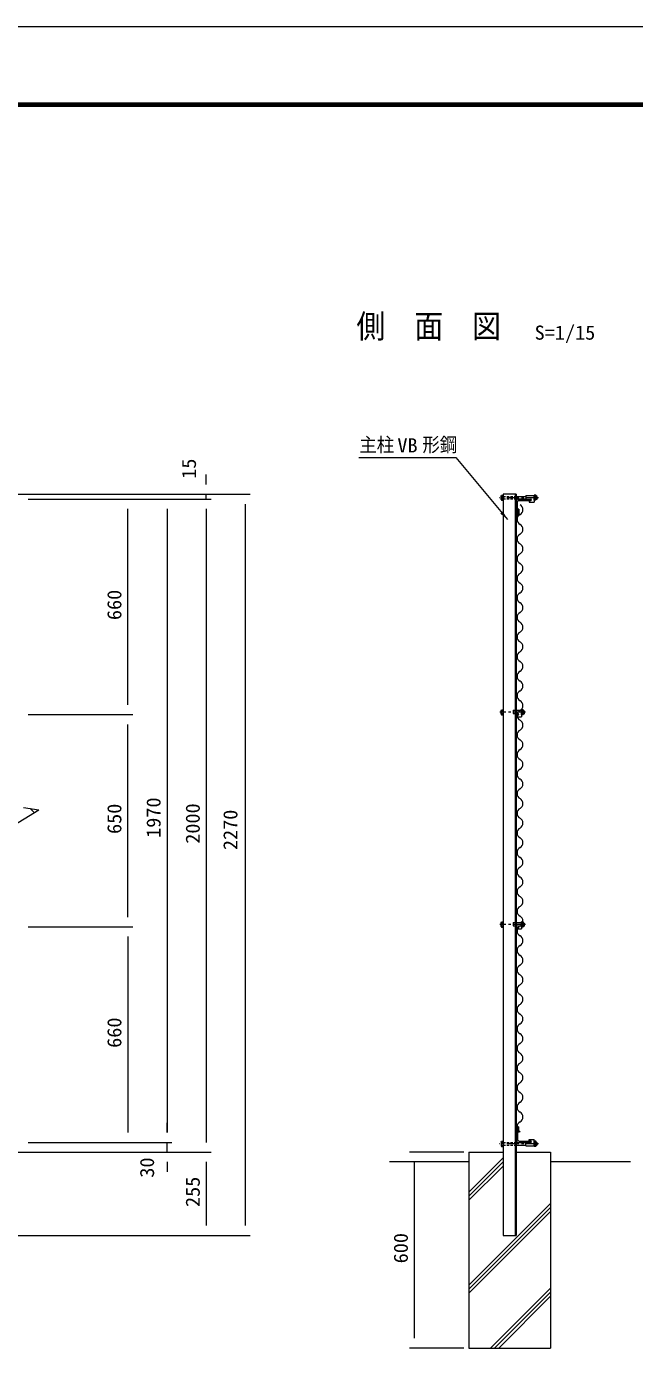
# Model space of a CAD drawing. Units: millimetres, scale not verified. Extents: x -4455 to 4455, y -3150 to 3150.
# Drawn here: x -1089 to 773, y -905 to 3150 of the extents above; entities that cross this region are included whole.
import ezdxf
from ezdxf.enums import TextEntityAlignment as Align

# ---------------------------------------------------------------- set-up
doc = ezdxf.new("R2010")
doc.units = ezdxf.units.MM
doc.header["$LTSCALE"] = 30
for name, pattern in [('USER1', [2, 1.25, -0.25, 0.25, -0.25]), ('USER2', [4.7625, 3.175, -1.5875]), ('USER3', [0.375, 0.25, -0.125])]:
    doc.linetypes.add(name, pattern=pattern)
for name, color, linetype, lineweight in [('0-0_6文字', 3, 'Continuous', 9), ('0-1_4基礎', 4, 'Continuous', 18), ('0-2_5寸法', 1, 'Continuous', 18), ('0-4_1部材', 3, 'Continuous', 18), ('0-8_8部品', 3, 'Continuous', 18), ('0-A_2網', 4, 'Continuous', 18), ('0-C_GL', 7, 'Continuous', 9), ('0-F_D-TTL', 7, 'Continuous', 9)]:
    doc.layers.add(name, color=color, linetype=linetype, lineweight=lineweight)
doc.styles.add('ＭＳ ゴシック', font='')
doc.styles.get('ＭＳ ゴシック').set_extended_font_data('MS Gothic')

msp = doc.modelspace()

# ---------------------------------------------------------------- linework, layer by layer
at = {"layer": '0-0_6文字', "color": 7}
msp.add_lwpolyline([(-71.03, 1830.43), (225.54, 1830.43), (383.74, 1640.4)], dxfattribs=at)
msp.add_solid([(385.02, 1638.86), (361.83, 1658.58), (369.83, 1665.25)], dxfattribs=at)
at = {"layer": '0-1_4基礎', "color": 7, "lineweight": 9}
for p, q in [((265.71, -297.32), (370.71, -297.32)), ((265.71, -297.32), (265.71, -897.32)), ((410.71, -297.32), (515.71, -297.32)), ((515.71, -297.32), (515.71, -897.32)), ((265.71, -897.32), (515.71, -897.32))]:
    msp.add_line(p, q, dxfattribs=at)
at = {"layer": '0-1_4基礎'}
for p, q in [((265.71, -419.81), (370.71, -314.81)), ((265.71, -432.31), (370.71, -327.31)), ((265.71, -444.81), (370.71, -339.81)), ((265.71, -704.4), (515.71, -454.4)), ((265.71, -716.9), (515.71, -466.9)), ((265.71, -729.4), (515.71, -479.4)), ((332.11, -897.32), (515.71, -713.71)), ((344.61, -897.32), (515.71, -726.21)), ((357.11, -897.32), (515.71, -738.71))]:
    msp.add_line(p, q, dxfattribs=at)
at = {"layer": '0-2_5寸法'}
for p, q in [((-538.49, 1747.68), (-538.49, 1777.68)), ((-1461.43, 1717.68), (-523.49, 1717.68)), ((-1083.12, 1717.68), (-403.49, 1717.68)), ((-538.49, 1702.68), (-538.49, 1717.68)), ((-1083.12, 1702.68), (-523.49, 1702.68)), ((-1083.12, 1702.68), (-643.49, 1702.68)), ((-1083.12, 1702.68), (-523.49, 1702.68)), ((-1083.12, 1702.68), (-763.49, 1702.68)), ((-778.49, 1072.68), (-778.49, 1672.68)), ((-658.49, 1672.68), (-658.49, -237.32)), ((-538.49, 1672.68), (-538.49, 1642.68)), ((-538.49, 1672.68), (-538.49, -267.32)), ((-418.49, -522.32), (-418.49, 1687.68)), ((-1083.12, 1042.68), (-763.49, 1042.68)), ((-1083.12, 1042.68), (-763.49, 1042.68)), ((-778.49, 422.68), (-778.49, 1012.68)), ((-1083.12, 392.68), (-763.49, 392.68)), ((-1083.12, 392.68), (-763.49, 392.68)), ((-778.49, 362.68), (-778.49, -237.32)), ((-658.49, -237.32), (-658.49, -207.32)), ((-1083.12, -267.32), (-643.49, -267.32)), ((-1083.12, -267.32), (-763.49, -267.32)), ((-1083.12, -267.32), (-643.49, -267.32)), ((-658.49, -297.32), (-658.49, -267.32)), ((-1381.43, -297.32), (-523.49, -297.32)), ((-1083.12, -297.32), (-643.49, -297.32)), ((-1083.12, -297.32), (-523.49, -297.32)), ((250.71, -297.32), (83.55, -297.32)), ((-658.49, -327.32), (-658.49, -357.32)), ((-538.49, -327.32), (-538.49, -522.32)), ((98.55, -327.32), (98.55, -867.32)), ((-1461.43, -552.32), (-523.49, -552.32)), ((-1461.43, -552.32), (-403.49, -552.32)), ((250.71, -897.32), (83.55, -897.32))]:
    msp.add_line(p, q, dxfattribs=at)
at = {"layer": '0-4_1部材', "color": 7, "lineweight": 9}
for p, q in [((370.71, 1717.68), (370.71, -552.32)), ((407.21, 1717.68), (407.21, -552.32)), ((410.71, 1717.68), (410.71, -552.32)), ((410.71, 1657.68), (410.71, 1697.68)), ((414.71, 1660.68), (414.71, 1694.18)), ((415.6, 1671.53), (415.6, 1657.86)), ((419.1, 1671.53), (415.6, 1671.53)), ((419.1, 1671.53), (419.1, 1656.14)), ((419.21, 1698.68), (452.71, 1698.68)), ((410.71, 1654.09), (415.6, 1657.86)), ((410.71, 1657.68), (411.71, 1657.68)), ((410.71, 1649.66), (419.1, 1656.14)), ((410.71, -214.3), (419.1, -220.78)), ((410.71, -218.72), (415.6, -222.49)), ((410.71, -222.32), (410.71, -262.32)), ((410.71, -222.32), (411.71, -222.32)), ((414.71, -225.32), (414.71, -258.82)), ((415.6, -236.16), (415.6, -222.49)), ((419.1, -236.16), (415.6, -236.16)), ((419.1, -236.16), (419.1, -220.78)), ((419.21, -263.32), (452.71, -263.32))]:
    msp.add_line(p, q, dxfattribs=at)
at = {"layer": '0-4_1部材', "color": 4}
for p in [(-1140.21, 695.69), (-1098.12, 758.04)]:
    msp.add_line(p, (-1050.43, 751.41), dxfattribs=at)
at = {"layer": '0-4_1部材', "color": 7, "lineweight": 9}
for points in [[(415.71, 1702.68), (455.71, 1702.68), (455.71, 1701.68)], [(415.71, -267.32), (455.71, -267.32), (455.71, -266.32)]]:
    msp.add_lwpolyline(points, dxfattribs=at)
for centre, radius, start, end in [((415.71, 1697.68), 5, 90, 180), ((419.21, 1694.18), 4.5, 90, 180), ((452.71, 1701.68), 3, 270, 0), ((411.71, 1660.68), 3, 270, 0), ((411.71, -225.32), 3, 0, 90), ((415.71, -262.32), 5, 180, 270), ((419.21, -258.82), 4.5, 180, 270), ((452.71, -266.32), 3, 0, 90)]:
    msp.add_arc(centre, radius, start, end, dxfattribs=at)
at = {"layer": '0-8_8部品', "color": 1, "linetype": 'USER1'}
for p, q in [((478.94, 1707.13), (358.34, 1707.13)), ((439.04, 1049.82), (360.01, 1049.82)), ((439.04, 399.82), (360.01, 399.82)), ((478.94, -271.77), (358.34, -271.77))]:
    msp.add_line(p, q, dxfattribs=at)
at = {"layer": '0-8_8部品'}
for p, q in [((365, 1711.13), (370.71, 1711.13)), ((365, 1703.13), (370.71, 1703.13)), ((365.42, 1714.97), (370.71, 1714.97)), ((410.71, 1711.13), (440.52, 1711.13)), ((410.71, 1703.13), (440.52, 1703.13)), ((440.52, 1713.45), (465.52, 1713.45)), ((440.52, 1713.45), (440.52, 1702.95)), ((465.52, 1699.29), (465.52, 1714.97)), ((465.52, 1713.45), (465.52, 1693.45)), ((471.24, 1711.13), (465.52, 1711.13)), ((471.24, 1703.13), (465.52, 1703.13)), ((471.92, 1701.21), (471.92, 1713.05)), ((364.31, 1701.21), (365.42, 1699.29)), ((440.52, 1702.95), (455.27, 1702.95)), ((450.52, 1698.45), (455.27, 1698.45)), ((450.52, 1698.45), (450.52, 1693.45)), ((450.52, 1693.45), (465.52, 1693.45)), ((470.81, 1699.29), (465.52, 1699.29)), ((471.92, 1701.21), (470.81, 1699.29)), ((364.31, 1043.9), (364.31, 1055.74)), ((370.71, 1041.98), (370.71, 1057.66)), ((410.71, 1056.14), (426.46, 1056.14)), ((426.46, 1041.98), (426.46, 1057.66)), ((431.75, 1057.66), (426.46, 1057.66)), ((426.46, 1056.14), (426.46, 1036.14)), ((432.86, 1055.74), (431.75, 1057.66)), ((432.86, 1043.9), (432.86, 1055.74)), ((364.31, 1043.9), (365.42, 1041.98)), ((365, 1053.82), (370.71, 1053.82)), ((365, 1045.82), (370.71, 1045.82)), ((365.42, 1041.98), (370.71, 1041.98)), ((410.71, 1045.64), (416.21, 1045.64)), ((411.46, 1041.14), (416.21, 1041.14)), ((432.18, 1053.82), (426.46, 1053.82)), ((432.18, 1045.82), (426.46, 1045.82)), ((432.86, 1053.82), (436.42, 1053.82)), ((432.86, 1045.82), (436.42, 1045.82)), ((436.42, 1045.82), (436.42, 1053.82)), ((364.31, 393.9), (364.31, 405.74)), ((370.71, 391.98), (370.71, 407.66)), ((410.71, 406.14), (426.46, 406.14)), ((426.46, 391.98), (426.46, 407.66)), ((431.75, 407.66), (426.46, 407.66)), ((426.46, 406.14), (426.46, 386.14)), ((432.86, 405.74), (431.75, 407.66)), ((432.86, 393.9), (432.86, 405.74)), ((364.31, 393.9), (365.42, 391.98)), ((365, 403.82), (370.71, 403.82)), ((365, 395.82), (370.71, 395.82)), ((365.42, 391.98), (370.71, 391.98)), ((410.71, 395.64), (416.21, 395.64)), ((411.46, 391.14), (416.21, 391.14)), ((432.18, 403.82), (426.46, 403.82)), ((432.18, 395.82), (426.46, 395.82)), ((432.86, 403.82), (436.42, 403.82)), ((432.86, 395.82), (436.42, 395.82)), ((436.42, 395.82), (436.42, 403.82)), ((364.31, -265.85), (365.42, -263.93)), ((365, -267.77), (370.71, -267.77)), ((365, -275.77), (370.71, -275.77)), ((365.42, -279.61), (370.71, -279.61)), ((410.71, -267.77), (440.52, -267.77)), ((410.71, -275.77), (440.52, -275.77)), ((440.52, -267.59), (455.27, -267.59)), ((440.52, -278.09), (440.52, -267.59)), ((440.52, -278.09), (465.52, -278.09)), ((450.52, -258.09), (465.52, -258.09)), ((450.52, -263.09), (450.52, -258.09)), ((450.52, -263.09), (455.27, -263.09)), ((465.52, -278.09), (465.52, -258.09)), ((465.52, -263.93), (465.52, -279.61)), ((470.81, -263.93), (465.52, -263.93)), ((471.24, -267.77), (465.52, -267.77)), ((471.24, -275.77), (465.52, -275.77)), ((471.92, -265.85), (470.81, -263.93)), ((471.92, -265.85), (471.92, -277.69))]:
    msp.add_line(p, q, dxfattribs=at)
at = {"layer": '0-8_8部品', "color": 7, "lineweight": 9}
msp.add_line((410.71, 1717.68), (370.71, 1717.68), dxfattribs=at)
at = {"layer": '0-8_8部品', "linetype": 'USER3'}
for p, q in [((370.71, 1711.13), (410.71, 1711.13)), ((370.71, 1703.13), (410.71, 1703.13)), ((370.71, -267.77), (410.71, -267.77)), ((370.71, -275.77), (410.71, -275.77))]:
    msp.add_line(p, q, dxfattribs=at)
at = {"layer": '0-8_8部品', "color": 1, "linetype": 'USER2'}
for p, q in [((401.46, 1056.14), (401.46, 1045.64)), ((401.46, 1056.14), (410.71, 1056.14)), ((401.46, 1045.64), (410.71, 1045.64)), ((401.46, 406.14), (401.46, 395.64)), ((401.46, 406.14), (410.71, 406.14)), ((401.46, 395.64), (410.71, 395.64))]:
    msp.add_line(p, q, dxfattribs=at)
at = {"layer": '0-8_8部品', "color": 1}
for p, q in [((432.86, 1053.02), (436.82, 1053.02)), ((432.86, 1046.62), (436.82, 1046.62)), ((432.86, 403.02), (436.82, 403.02)), ((432.86, 396.62), (436.82, 396.62))]:
    msp.add_line(p, q, dxfattribs=at)
at = {"layer": '0-8_8部品'}
for points in [[(364.31, 1701.21), (364.31, 1713.05), (365.42, 1714.97)], [(365.42, 1699.29), (370.71, 1699.29), (370.71, 1714.97)], [(471.92, 1713.05), (470.81, 1714.97), (465.52, 1714.97)], [(364.31, 1055.74), (365.42, 1057.66), (370.71, 1057.66)], [(411.46, 1041.14), (411.46, 1036.14), (426.46, 1036.14)], [(432.86, 1043.9), (431.75, 1041.98), (426.46, 1041.98)], [(364.31, 405.74), (365.42, 407.66), (370.71, 407.66)], [(411.46, 391.14), (411.46, 386.14), (426.46, 386.14)], [(432.86, 393.9), (431.75, 391.98), (426.46, 391.98)], [(364.31, -265.85), (364.31, -277.69), (365.42, -279.61)], [(365.42, -263.93), (370.71, -263.93), (370.71, -279.61)], [(471.92, -277.69), (470.81, -279.61), (465.52, -279.61)]]:
    msp.add_lwpolyline(points, dxfattribs=at)
for centre, radius, start, end in [((367.34, 1713.05), 3.03, 180, 219.3382), ((376.31, 1707.13), 12, 160.52878, 199.47122), ((367.34, 1701.21), 3.03, 140.6618, 180), ((468.89, 1713.05), 3.03, 320.6618, 0), ((459.92, 1707.13), 12, 340.52878, 19.47122), ((468.89, 1701.21), 3.03, 0, 39.3382), ((468.77, 1707.13), 6.71, 298.05542, 61.94458), ((455.27, 1700.7), 2.25, 270, 90), ((367.34, 1055.74), 3.03, 180, 219.3382), ((429.83, 1055.74), 3.03, 320.6618, 0), ((376.31, 1049.82), 12, 160.52878, 199.47122), ((367.34, 1043.9), 3.03, 140.6618, 180), ((416.21, 1043.39), 2.25, 270, 90), ((420.86, 1049.82), 12, 340.52878, 19.47122), ((429.83, 1043.9), 3.03, 0, 39.3382), ((429.49, 1049.82), 8, 330, 30), ((367.34, 405.74), 3.03, 180, 219.3382), ((429.83, 405.74), 3.03, 320.6618, 0), ((376.31, 399.82), 12, 160.52878, 199.47122), ((367.34, 393.9), 3.03, 140.6618, 180), ((416.21, 393.39), 2.25, 270, 90), ((420.86, 399.82), 12, 340.52878, 19.47122), ((429.83, 393.9), 3.03, 0, 39.3382), ((429.49, 399.82), 8, 330, 30), ((367.34, -265.85), 3.03, 180, 219.3382), ((376.31, -271.77), 12, 160.52878, 199.47122), ((367.34, -277.69), 3.03, 140.6618, 180), ((455.27, -265.34), 2.25, 270, 90), ((468.89, -265.85), 3.03, 320.6618, 0), ((459.92, -271.77), 12, 340.52878, 19.47122), ((468.89, -277.69), 3.03, 0, 39.3382), ((468.77, -271.77), 6.71, 298.05542, 61.94458)]:
    msp.add_arc(centre, radius, start, end, dxfattribs=at)
at = {"layer": '0-A_2網'}
msp.add_line((-1064.71, 742.54), (-1077.31, 755.15), dxfattribs=at)
at = {"layer": '0-A_2網', "color": 2}
for centre, start, end in [((414.28, 1670.39), 298.07249, 61.92751), ((430.28, 1640.39), 118.07249, 241.92751), ((414.28, 1610.39), 298.07249, 61.92751), ((430.28, 1580.39), 118.07249, 241.92751), ((414.28, 1550.39), 298.07249, 61.92751), ((430.28, 1520.39), 118.07249, 241.92751), ((414.28, 1490.39), 298.07249, 61.92751), ((430.28, 1460.39), 118.07249, 241.92751), ((414.28, 1430.39), 298.07249, 61.92751), ((430.28, 1400.39), 118.07249, 241.92751), ((414.28, 1370.39), 298.07249, 61.92751), ((430.28, 1340.39), 118.07249, 241.92751), ((414.28, 1310.39), 298.07249, 61.92751), ((430.28, 1280.39), 118.07249, 241.92751), ((414.28, 1250.39), 298.07249, 61.92751), ((430.28, 1220.39), 118.07249, 241.92751), ((414.28, 1190.39), 298.07249, 61.92751), ((430.28, 1160.39), 118.07249, 241.92751), ((414.28, 1130.39), 298.07249, 61.92751), ((430.28, 1100.39), 118.07249, 241.92751), ((430.28, 1040.39), 118.07249, 241.92751), ((414.28, 1070.39), 298.07249, 61.92751), ((414.28, 1010.39), 298.07249, 61.92751), ((430.28, 980.39), 118.07249, 241.92751), ((430.28, 920.39), 118.07249, 241.92751), ((414.28, 950.39), 298.07249, 61.92751), ((414.28, 890.39), 298.07249, 61.92751), ((430.28, 860.39), 118.07249, 241.92751), ((430.28, 800.39), 118.07249, 241.92751), ((414.28, 830.39), 298.07249, 61.92751), ((414.28, 770.39), 298.07249, 61.92751), ((430.28, 740.39), 118.07249, 241.92751), ((430.28, 680.39), 118.07249, 241.92751), ((414.28, 710.39), 298.07249, 61.92751), ((414.28, 650.39), 298.07249, 61.92751), ((430.28, 620.39), 118.07249, 241.92751), ((430.28, 560.39), 118.07249, 241.92751), ((414.28, 590.39), 298.07249, 61.92751), ((414.28, 530.39), 298.07249, 61.92751), ((430.28, 500.39), 118.07249, 241.92751), ((430.28, 440.39), 118.07249, 241.92751), ((414.28, 470.39), 298.07249, 61.92751), ((414.28, 410.39), 298.07249, 61.92751), ((430.28, 380.39), 118.07249, 241.92751), ((414.28, 350.39), 298.07249, 61.92751), ((430.28, 320.39), 118.07249, 241.92751), ((414.28, 290.39), 298.07249, 61.92751), ((430.28, 260.39), 118.07249, 241.92751), ((414.28, 230.39), 298.07249, 61.92751), ((430.28, 200.39), 118.07249, 241.92751), ((414.28, 170.39), 298.07249, 61.92751), ((430.28, 140.39), 118.07249, 241.92751), ((414.28, 110.39), 298.07249, 61.92751), ((430.28, 80.39), 118.07249, 241.92751), ((414.28, 50.39), 298.07249, 61.92751), ((430.28, 20.39), 118.07249, 241.92751), ((414.28, -9.61), 298.07249, 61.92751), ((430.28, -39.61), 118.07249, 241.92751), ((414.28, -69.61), 298.07249, 61.92751), ((430.28, -99.61), 118.07249, 241.92751), ((414.28, -129.61), 298.07249, 61.92751), ((430.28, -159.61), 118.07249, 241.92751), ((414.28, -189.61), 298.07249, 61.92751), ((430.28, -219.61), 118.07249, 241.92751)]:
    msp.add_arc(centre, 17, start, end, dxfattribs=at)
at = {"layer": '0-C_GL'}
for p, q in [((265.71, -327.32), (22.98, -327.32)), ((760.99, -327.32), (515.71, -327.32)), ((370.71, -552.32), (410.71, -552.32))]:
    msp.add_line(p, q, dxfattribs=at)
at = {"layer": '0-F_D-TTL', "color": 2, "lineweight": 18}
msp.add_lwpolyline([(-4454.85, 3150.21), (4454.85, 3150.21), (4454.85, -3150.21), (-4454.85, -3150.21)], close=True, dxfattribs=at)
at = {"layer": '0-F_D-TTL'}
for points in [[(-4168.47, 2916.87), (4168.47, 2916.87), (4168.47, -2916.87), (-4168.47, -2916.87)], [(-4165.81, 2914.21), (4165.81, 2914.21), (4165.81, -2914.21), (-4165.81, -2914.21)], [(-4163.16, 2911.56), (4163.16, 2911.56), (4163.16, -2911.56), (-4163.16, -2911.56)], [(-4160.51, 2908.91), (4160.51, 2908.91), (4160.51, -2908.91), (-4160.51, -2908.91)], [(-4157.86, 2906.26), (4157.86, 2906.26), (4157.86, -2906.26), (-4157.86, -2906.26)]]:
    msp.add_lwpolyline(points, close=True, dxfattribs=at)

# ---------------------------------------------------------------- texts
at = {"layer": '0-0_6文字', "color": 7, "style": 'ＭＳ ゴシック', "width": 0.9}
msp.add_text('側\u3000面\u3000図', height=72.14, dxfattribs=at).set_placement((-78.63, 2174.47), align=Align.BOTTOM_LEFT)
at = {"layer": '0-0_6文字', "style": 'ＭＳ ゴシック'}
for s, width, p in [('S=1/15', 1.05, (466.96, 2177.92)), ('主柱', 0.9, (-69.56, 1834.37)), ('VB', 1.05, (46.84, 1832.56)), ('形鋼', 0.9, (123.51, 1834.8))]:
    msp.add_text(s, height=43.33, dxfattribs=dict(at, width=width)).set_placement(p, align=Align.BOTTOM_LEFT)
at = {"layer": '0-2_5寸法', "color": 3, "style": 'ＭＳ ゴシック', "width": 1.05}
for s, p in [('15', (-556.79, 1764.97)), ('660', (-785.17, 1332.18)), ('1970', (-665.17, 665.18)), ('650', (-785.17, 677.18)), ('2000', (-545.17, 647.18)), ('2270', (-429.91, 627.82)), ('660', (-785.17, 22.18)), ('30', (-685.09, -375.48)), ('255', (-545.17, -465.32)), ('600', (91.88, -637.82))]:
    msp.add_text(s, height=43.33, rotation=90, dxfattribs=at).set_placement(p, align=Align.BOTTOM_LEFT)

doc.saveas('drawing.dxf')
